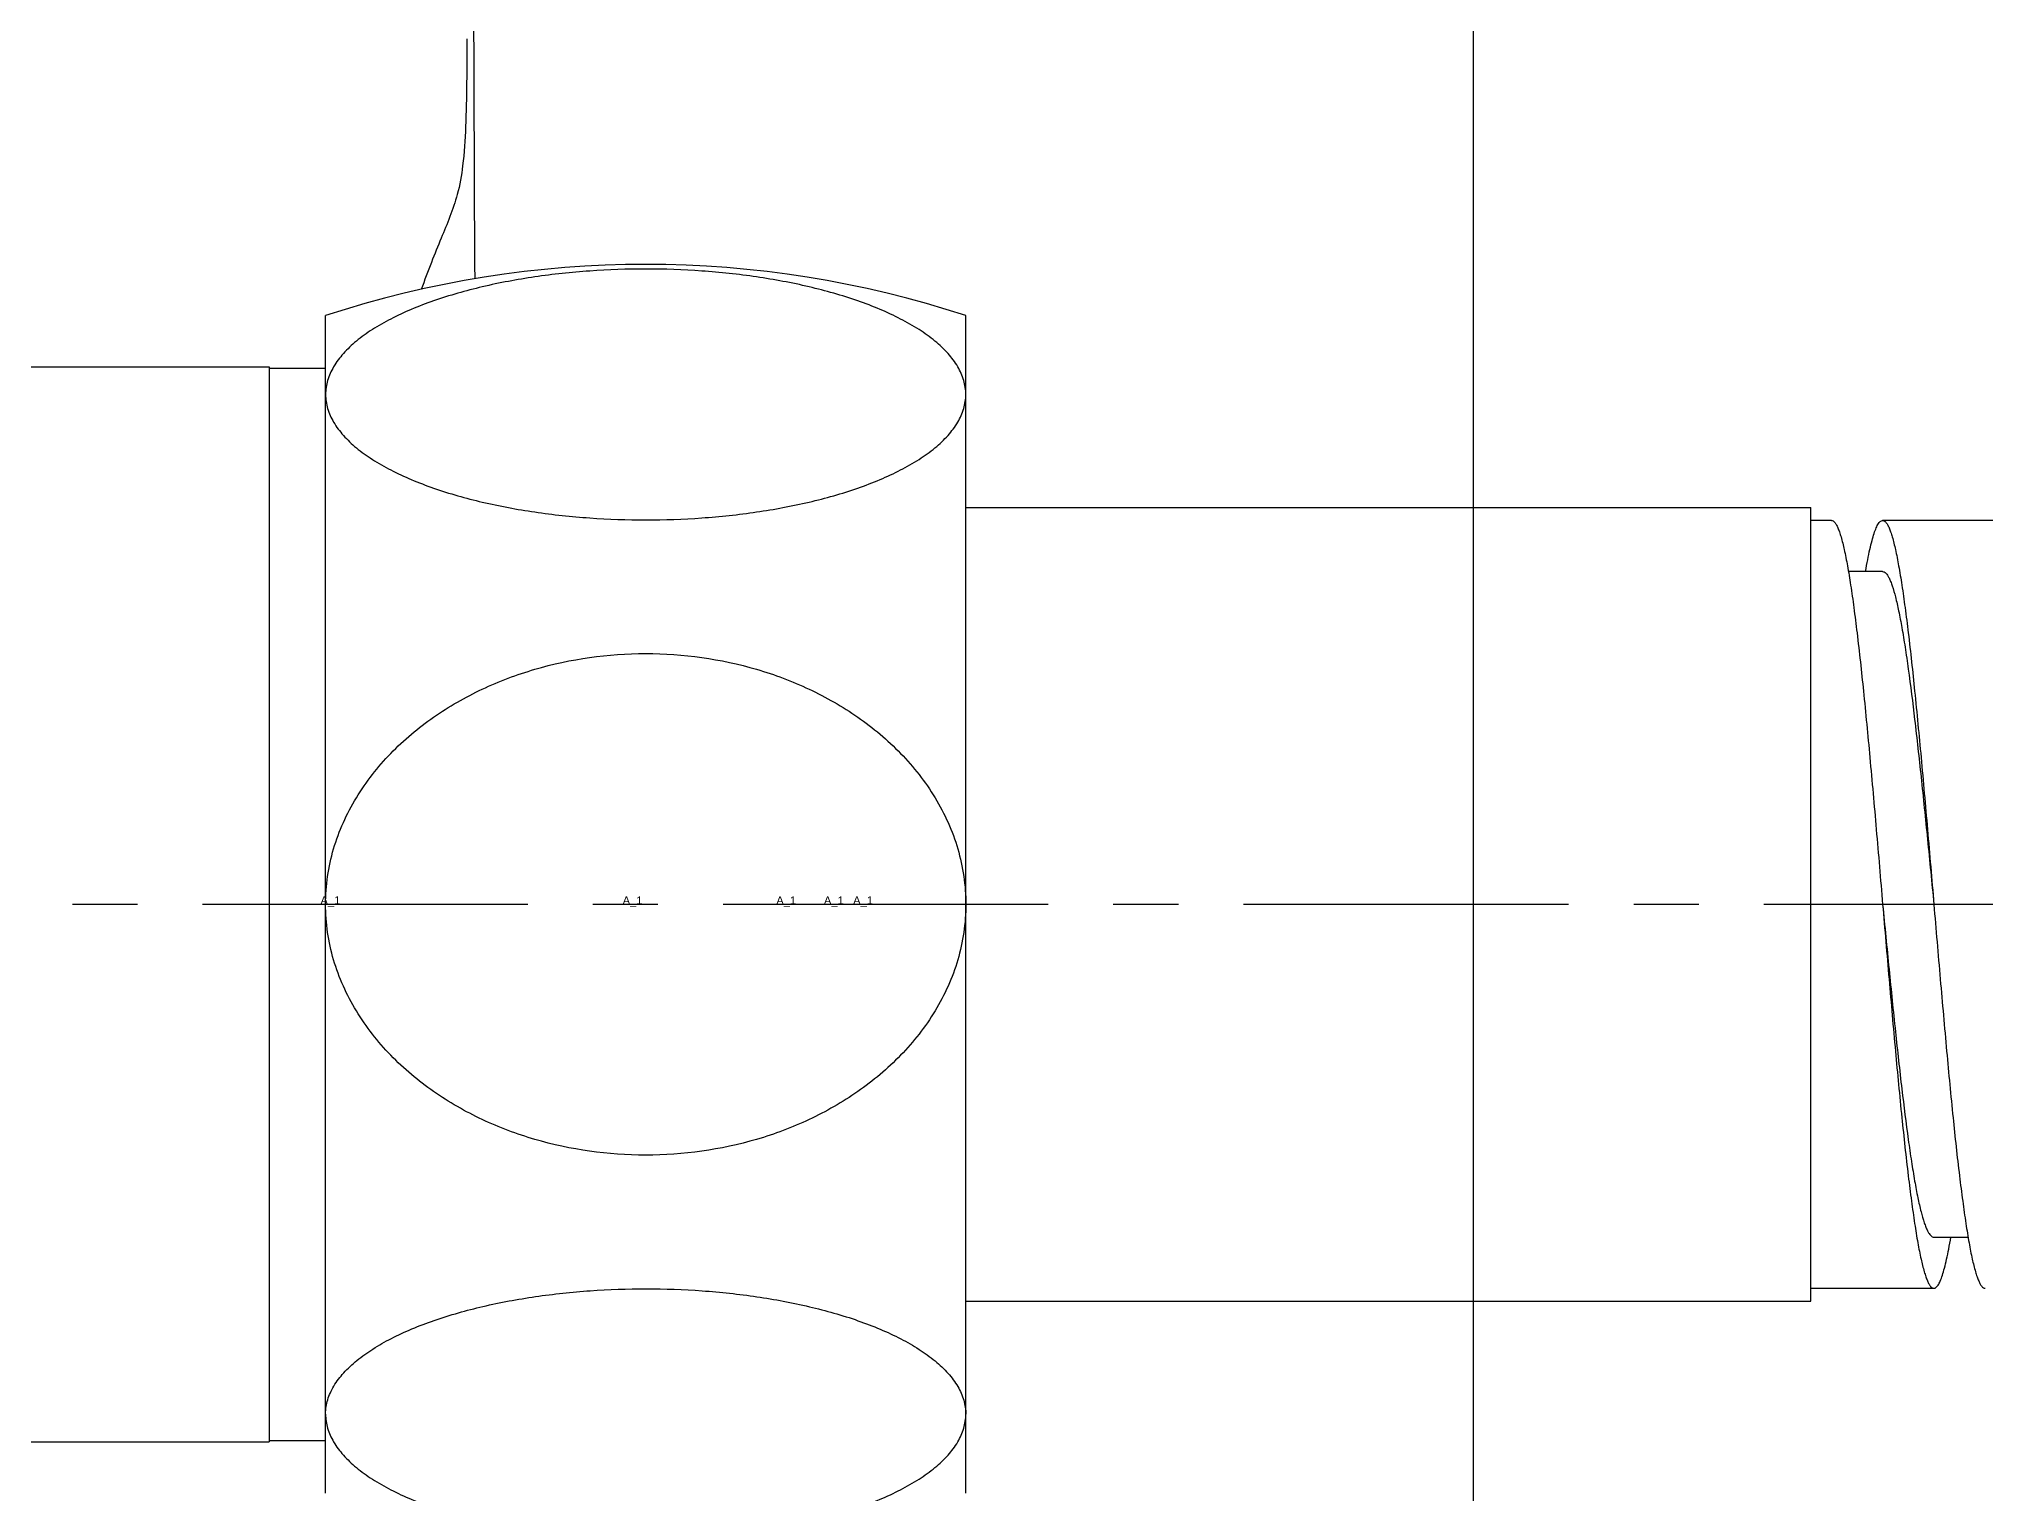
# Model space of a CAD drawing. Header units: millimetres. Extents: x 601 to 1195, y -13 to 407.
# Drawn here: x 1048.32 to 1086.32, y 185.28 to 213.68 of the extents above; entities that cross this region are included whole.
import ezdxf

# ---------------------------------------------------------------- set-up
doc = ezdxf.new("R2010")
doc.units = ezdxf.units.MM
doc.header["$LTSCALE"] = 0.1
doc.linetypes.add('CENTERX2', pattern=[101.6, 63.5, -12.7, 12.7, -12.7])
for name, color, linetype in [('02___PRT_ALL_AXES', 7, 'Continuous'), ('CENTER', 1, 'CENTERX2'), ('DIM', 3, 'Continuous')]:
    doc.layers.add(name, color=color, linetype=linetype)
doc.styles.get("Standard").update_dxf_attribs({"font": 'arial.ttf'})
doc.dimstyles.new('ISO-25', dxfattribs={"dimtxt": 3.5, "dimasz": 3.5, "dimexe": 1.25, "dimexo": 0.625, "dimtad": 1, "dimtih": 1, "dimtoh": 1, "dimdec": 1, "dimdsep": 46, "dimtxsty": 'Standard', "dimcen": 2.5, "dimclrd": 5, "dimclre": 5, "dimclrt": 5, "dimadec": 0, "dimazin": 0, "dimtfac": 1, "dimtdec": 1, "dimtmove": 0, "dimatfit": 3, "dimfxl": 1, "dimarcsym": 0})

# ---------------------------------------------------------------- blocks, each defined once
blk = doc.blocks.new('*D9')
at = {"layer": 'Defpoints', "color": 0, "transparency": 16777216}
for p in [(1033.819, 294.026), (1057.171, 177.234), (1076.334, 177.234)]:
    blk.add_point(p, dxfattribs=at)
at = {"layer": 'DIM', "color": 5, "lineweight": -2, "transparency": 16777216}
for p, q in [((1034.444, 294.026), (1077.584, 294.026)), ((1076.334, 290.526), (1076.334, 238.042)), ((1076.334, 180.734), (1076.334, 233.218)), ((1057.796, 177.234), (1077.584, 177.234))]:
    blk.add_line(p, q, dxfattribs=at)
at = {"layer": 'DIM', "color": 5, "transparency": 16777216}
for points in [[(1075.751, 290.526), (1076.917, 290.526), (1076.334, 294.026)], [(1075.751, 180.734), (1076.917, 180.734), (1076.334, 177.234)]]:
    blk.add_solid(points, dxfattribs=at)
at = {"layer": 'DIM', "color": 5, "transparency": 16777216, "insert": (1076.334, 235.63), "char_height": 3.5, "attachment_point": 5}
blk.add_mtext('116.8', dxfattribs=at)

msp = doc.modelspace()

# ---------------------------------------------------------------- linework, layer by layer
at = {"color": 7, "linetype": 'Continuous'}
for p, q in [((1053.919, 185.278), (1053.919, 208.278)), ((1066.419, 185.278), (1066.419, 208.278)), ((1052.819, 207.278), (1052.819, 186.278)), ((1052.819, 207.253), (1053.919, 207.253)), ((1083.319, 204.278), (1082.919, 204.278)), ((1087.319, 204.278), (1084.319, 204.278)), ((1084.319, 203.278), (1083.651, 203.278)), ((1085.319, 190.278), (1085.988, 190.278)), ((1082.919, 189.278), (1085.319, 189.278)), ((1052.819, 186.303), (1053.919, 186.303))]:
    msp.add_line(p, q, dxfattribs=at)
msp.add_lwpolyline([(1056.837, 208.995), (1056.834, 209.264), (1056.813, 214.495)], dxfattribs=at)
for points, knots in [([(1056.678, 213.685), (1056.677, 213.112), (1056.675, 212.285), (1056.616, 211.268), (1056.513, 210.678), (1056.352, 210.21), (1056.168, 209.774), (1055.977, 209.301), (1055.852, 208.965), (1055.785, 208.789)], [0, 0, 0, 0, 0.340861, 0.492561, 0.605873, 0.696471, 0.786597, 0.887483, 1, 1, 1, 1]), ([(1066.419, 206.737), (1066.419, 206.83), (1066.39, 207.02), (1066.267, 207.293), (1066.072, 207.551), (1065.814, 207.792), (1065.501, 208.016), (1065.141, 208.221), (1064.74, 208.407), (1064.149, 208.632), (1063.346, 208.859), (1062.325, 209.048), (1061.258, 209.162), (1060.169, 209.2), (1059.08, 209.162), (1058.013, 209.048), (1056.993, 208.859), (1056.19, 208.632), (1055.598, 208.407), (1055.198, 208.221), (1054.837, 208.016), (1054.524, 207.792), (1054.266, 207.551), (1054.071, 207.293), (1053.948, 207.02), (1053.919, 206.83), (1053.919, 206.737)], [0, 0, 0, 0, 0.019315, 0.039759, 0.062101, 0.086704, 0.113593, 0.142617, 0.173545, 0.206117, 0.275204, 0.348153, 0.423502, 0.5, 0.576498, 0.651847, 0.724796, 0.793884, 0.826455, 0.857383, 0.886407, 0.913296, 0.937899, 0.960242, 0.980685, 1, 1, 1, 1]), ([(1053.919, 206.737), (1053.919, 206.645), (1053.948, 206.455), (1054.071, 206.182), (1054.266, 205.924), (1054.524, 205.683), (1054.837, 205.459), (1055.198, 205.254), (1055.598, 205.068), (1056.19, 204.843), (1056.993, 204.616), (1058.013, 204.427), (1059.08, 204.313), (1060.169, 204.275), (1061.258, 204.313), (1062.325, 204.427), (1063.346, 204.616), (1064.149, 204.843), (1064.74, 205.068), (1065.141, 205.254), (1065.501, 205.459), (1065.814, 205.683), (1066.072, 205.924), (1066.267, 206.182), (1066.39, 206.455), (1066.419, 206.645), (1066.419, 206.737)], [0, 0, 0, 0, 0.019315, 0.039759, 0.062101, 0.086704, 0.113593, 0.142617, 0.173545, 0.206116, 0.275204, 0.348153, 0.423502, 0.5, 0.576498, 0.651847, 0.724796, 0.793884, 0.826455, 0.857383, 0.886407, 0.913296, 0.937899, 0.960241, 0.980685, 1, 1, 1, 1]), ([(1083.319, 204.278), (1083.33, 204.278), (1083.355, 204.27), (1083.386, 204.24), (1083.417, 204.193), (1083.447, 204.13), (1083.478, 204.048), (1083.522, 203.907), (1083.576, 203.686), (1083.637, 203.372), (1083.699, 202.995), (1083.76, 202.558), (1083.847, 201.868), (1083.952, 200.892), (1084.074, 199.612), (1084.197, 198.223), (1084.278, 197.266), (1084.319, 196.778)], [0, 0, 0, 0, 0.004268, 0.009698, 0.016897, 0.026122, 0.037481, 0.051009, 0.084579, 0.126703, 0.177054, 0.2352, 0.300611, 0.450725, 0.621753, 0.807199, 1, 1, 1, 1]), ([(1083.987, 203.28), (1084, 203.357), (1084.026, 203.501), (1084.067, 203.702), (1084.108, 203.874), (1084.148, 204.015), (1084.19, 204.128), (1084.233, 204.218), (1084.284, 204.278), (1084.319, 204.278)], [0, 0, 0, 0, 0.217143, 0.40813, 0.572368, 0.709484, 0.819376, 0.90268, 1, 1, 1, 1]), ([(1084.319, 204.278), (1084.33, 204.278), (1084.355, 204.27), (1084.386, 204.24), (1084.417, 204.193), (1084.447, 204.129), (1084.478, 204.048), (1084.522, 203.907), (1084.576, 203.686), (1084.637, 203.372), (1084.699, 202.995), (1084.76, 202.558), (1084.847, 201.868), (1084.952, 200.892), (1085.074, 199.612), (1085.197, 198.223), (1085.278, 197.266), (1085.319, 196.778)], [0, 0, 0, 0, 0.004271, 0.009698, 0.016899, 0.026126, 0.037481, 0.051007, 0.084582, 0.126702, 0.177056, 0.2352, 0.300611, 0.450725, 0.621752, 0.807199, 1, 1, 1, 1]), ([(1084.319, 203.278), (1084.33, 203.278), (1084.354, 203.271), (1084.385, 203.245), (1084.416, 203.205), (1084.447, 203.15), (1084.478, 203.079), (1084.522, 202.957), (1084.576, 202.766), (1084.637, 202.493), (1084.699, 202.166), (1084.76, 201.787), (1084.847, 201.19), (1084.952, 200.344), (1085.074, 199.234), (1085.197, 198.03), (1085.278, 197.201), (1085.319, 196.778)], [0, 0, 0, 0, 0.004859, 0.010754, 0.018296, 0.027776, 0.039327, 0.052998, 0.08675, 0.128951, 0.179299, 0.23738, 0.302671, 0.452419, 0.622952, 0.807819, 1, 1, 1, 1]), ([(1053.919, 196.778), (1053.919, 196.961), (1053.946, 197.327), (1054.064, 197.864), (1054.255, 198.38), (1054.596, 199.029), (1055.166, 199.753), (1056.01, 200.462), (1056.966, 201.008), (1058.337, 201.524), (1060.169, 201.779), (1062.001, 201.524), (1063.372, 201.008), (1064.328, 200.462), (1065.173, 199.753), (1065.742, 199.029), (1066.083, 198.38), (1066.274, 197.865), (1066.392, 197.327), (1066.419, 196.961), (1066.419, 196.778)], [0, 0, 0, 0, 0.031284, 0.062579, 0.093865, 0.125156, 0.187637, 0.250147, 0.312677, 0.375217, 0.5, 0.624781, 0.687322, 0.749851, 0.812362, 0.874844, 0.906134, 0.93742, 0.968715, 1, 1, 1, 1]), ([(1066.419, 196.778), (1066.419, 196.595), (1066.392, 196.229), (1066.274, 195.692), (1066.083, 195.176), (1065.742, 194.528), (1065.173, 193.803), (1064.328, 193.095), (1063.372, 192.548), (1062.001, 192.033), (1060.169, 191.777), (1058.337, 192.033), (1056.966, 192.548), (1056.01, 193.095), (1055.166, 193.803), (1054.596, 194.528), (1054.255, 195.176), (1054.064, 195.692), (1053.946, 196.229), (1053.919, 196.595), (1053.919, 196.778)], [0, 0, 0, 0, 0.031284, 0.062579, 0.093865, 0.125156, 0.187637, 0.250147, 0.312677, 0.375217, 0.5, 0.624781, 0.687322, 0.749851, 0.812362, 0.874844, 0.906134, 0.93742, 0.968715, 1, 1, 1, 1]), ([(1084.319, 196.778), (1084.361, 196.355), (1084.442, 195.526), (1084.564, 194.322), (1084.686, 193.212), (1084.792, 192.367), (1084.878, 191.769), (1084.94, 191.39), (1085.001, 191.063), (1085.062, 190.791), (1085.116, 190.6), (1085.16, 190.477), (1085.191, 190.407), (1085.222, 190.351), (1085.253, 190.311), (1085.285, 190.285), (1085.308, 190.278), (1085.319, 190.278)], [0, 0, 0, 0, 0.192181, 0.377048, 0.54758, 0.697328, 0.762622, 0.820699, 0.871052, 0.913248, 0.947005, 0.960674, 0.972222, 0.981704, 0.989248, 0.995141, 1, 1, 1, 1]), ([(1084.319, 196.778), (1084.361, 196.29), (1084.442, 195.334), (1084.564, 193.944), (1084.686, 192.664), (1084.791, 191.688), (1084.878, 190.999), (1084.94, 190.562), (1085.001, 190.184), (1085.062, 189.87), (1085.116, 189.65), (1085.16, 189.508), (1085.191, 189.427), (1085.222, 189.363), (1085.252, 189.317), (1085.284, 189.286), (1085.308, 189.278), (1085.319, 189.278)], [0, 0, 0, 0, 0.192801, 0.378247, 0.549275, 0.699389, 0.764798, 0.822946, 0.873295, 0.91542, 0.94899, 0.962519, 0.973876, 0.983099, 0.990299, 0.995729, 1, 1, 1, 1]), ([(1085.319, 196.778), (1085.361, 196.29), (1085.442, 195.334), (1085.564, 193.944), (1085.686, 192.664), (1085.791, 191.688), (1085.878, 190.999), (1085.94, 190.562), (1086.001, 190.184), (1086.062, 189.87), (1086.116, 189.65), (1086.16, 189.508), (1086.191, 189.427), (1086.222, 189.363), (1086.252, 189.317), (1086.284, 189.286), (1086.308, 189.278), (1086.319, 189.278)], [0, 0, 0, 0, 0.192801, 0.378248, 0.549275, 0.699389, 0.7648, 0.822944, 0.873298, 0.915418, 0.948993, 0.962519, 0.973874, 0.983101, 0.990302, 0.995729, 1, 1, 1, 1]), ([(1085.319, 189.278), (1085.354, 189.278), (1085.405, 189.338), (1085.448, 189.428), (1085.49, 189.541), (1085.53, 189.682), (1085.571, 189.854), (1085.612, 190.055), (1085.638, 190.199), (1085.651, 190.275)], [0, 0, 0, 0, 0.097332, 0.180645, 0.290557, 0.427639, 0.591895, 0.782886, 1, 1, 1, 1]), ([(1053.919, 186.829), (1053.92, 186.921), (1053.951, 187.111), (1054.076, 187.383), (1054.273, 187.64), (1054.533, 187.881), (1054.847, 188.104), (1055.209, 188.308), (1055.61, 188.493), (1056.202, 188.717), (1057.005, 188.943), (1058.025, 189.131), (1059.091, 189.244), (1060.179, 189.281), (1061.267, 189.243), (1062.332, 189.129), (1063.351, 188.939), (1064.153, 188.712), (1064.743, 188.487), (1065.143, 188.301), (1065.503, 188.096), (1065.816, 187.873), (1066.073, 187.631), (1066.268, 187.373), (1066.39, 187.101), (1066.419, 186.911), (1066.419, 186.819)], [0, 0, 0, 0, 0.019328, 0.039818, 0.062221, 0.086887, 0.113833, 0.142904, 0.173869, 0.206469, 0.275586, 0.348538, 0.423872, 0.500342, 0.576801, 0.652104, 0.725001, 0.794036, 0.826582, 0.857485, 0.886485, 0.913351, 0.937934, 0.960262, 0.980694, 1, 1, 1, 1]), ([(1053.919, 186.819), (1053.919, 186.727), (1053.948, 186.536), (1054.071, 186.264), (1054.266, 186.006), (1054.524, 185.764), (1054.837, 185.54), (1055.198, 185.335), (1055.598, 185.15), (1056.19, 184.924), (1056.993, 184.698), (1058.013, 184.508), (1059.08, 184.394), (1060.169, 184.357), (1061.258, 184.394), (1062.325, 184.508), (1063.346, 184.698), (1064.149, 184.924), (1064.74, 185.15), (1065.141, 185.335), (1065.501, 185.54), (1065.814, 185.764), (1066.072, 186.006), (1066.267, 186.264), (1066.39, 186.536), (1066.419, 186.727), (1066.419, 186.819)], [0, 0, 0, 0, 0.019315, 0.039759, 0.062101, 0.086704, 0.113593, 0.142617, 0.173545, 0.206117, 0.275204, 0.348153, 0.423502, 0.5, 0.576498, 0.651847, 0.724796, 0.793883, 0.826455, 0.857383, 0.886407, 0.913296, 0.937899, 0.960241, 0.980685, 1, 1, 1, 1])]:
    msp.add_open_spline(points, degree=3, knots=knots, dxfattribs=at)
at = {"layer": '02___PRT_ALL_AXES', "color": 7, "linetype": 'Continuous'}
for p, q in [((1046.258, 207.278), (1052.819, 207.278)), ((1066.419, 204.528), (1082.919, 204.528)), ((1082.919, 189.028), (1082.919, 204.528)), ((1066.419, 189.028), (1082.919, 189.028)), ((1033.819, 186.278), (1052.819, 186.278))]:
    msp.add_line(p, q, dxfattribs=at)
msp.add_arc((1060.169, 189.247), 20.031, 71.8194, 108.1806, dxfattribs=at)
at = {"layer": 'CENTER'}
msp.add_line((1128.989, 196.778), (1033.719, 196.778), dxfattribs=at)

# ---------------------------------------------------------------- texts
at = {"layer": '02___PRT_ALL_AXES', "color": 7, "linetype": 'Continuous', "char_height": 0.1562, "width": 0.375, "attachment_point": 1, "line_spacing_factor": 0.9}
for insert in [(1053.819, 196.934), (1059.719, 196.934), (1062.719, 196.934), (1063.649, 196.934), (1064.219, 196.934)]:
    msp.add_mtext('A_1', dxfattribs=dict(at, insert=insert))

# ---------------------------------------------------------------- dimensions: what is measured, and where the dimension line sits
at = {"layer": 'DIM'}
dim = msp.add_linear_dim(base=(1076.334, 177.234), p1=(1033.819, 294.026), p2=(1057.171, 177.234), angle=90, dimstyle='ISO-25', dxfattribs=at)
dim.commit()
dim.dimension.update_dxf_attribs({"geometry": '*D9', "text_midpoint": (1076.334, 235.63)})

doc.saveas('drawing.dxf')
